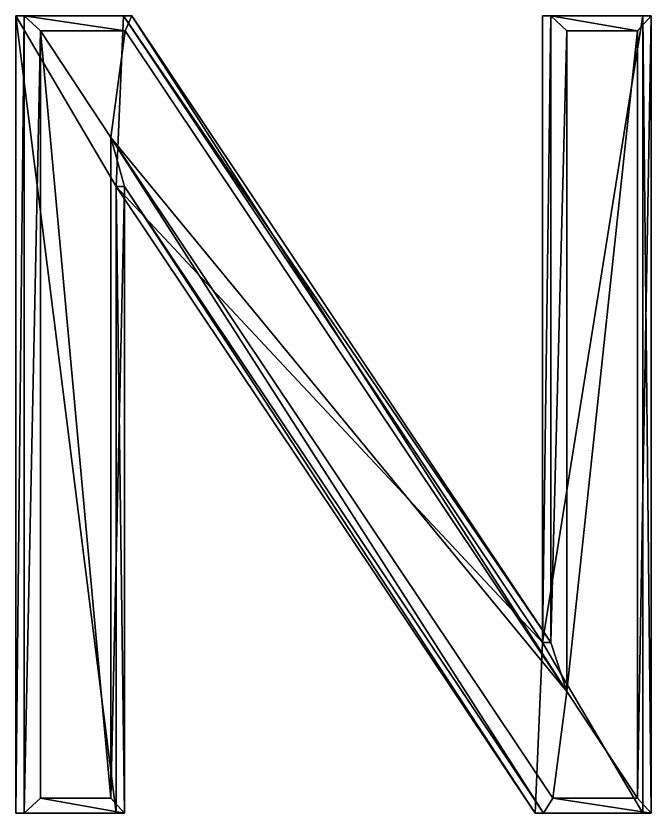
# Model space of a CAD drawing. Header units: metres. Extents: x -136 to 55, y -57 to 41.
# Drawn here: x -134.3 to -123.15, y 7.51 to 21.5 of the extents above; entities that cross this region are included whole.
import ezdxf

# ---------------------------------------------------------------- set-up
doc = ezdxf.new("R2010")
doc.units = ezdxf.units.M
doc.layers.get('0').update_dxf_attribs({"true_color": 0x57e057})

msp = doc.modelspace()

# ---------------------------------------------------------------- meshes
at = {"color": 74, "true_color": 0x58b11a}
mesh = msp.add_polyface(dxfattribs=at)
corners = [(-132.536, 7.508, 0.36), (-132.536, 18.509, 0.36), (-125.184, 7.508, -0.348), (-123.299, 7.508, -0.529), (-123.299, 21.505, -0.529), (-125.059, 21.505, -0.36), (-125.059, 10.504, -0.36), (-132.412, 21.505, 0.348), (-134.297, 21.505, 0.529), (-134.297, 7.508, 0.529), (-132.39, 7.508, 1.881), (-132.39, 18.509, 1.881), (-125.037, 7.508, 1.173), (-123.152, 7.508, 0.992), (-123.152, 21.505, 0.992), (-124.913, 21.505, 1.161), (-124.913, 10.504, 1.161), (-132.265, 21.505, 1.869), (-134.15, 21.505, 2.051), (-134.15, 7.508, 2.051), (-132.39, 7.508, 1.881), (-132.39, 18.509, 1.881), (-125.037, 7.508, 1.173), (-123.152, 7.508, 0.992), (-123.152, 21.505, 0.992), (-124.913, 21.505, 1.161), (-124.913, 10.504, 1.161), (-132.265, 21.505, 1.869), (-134.15, 21.505, 2.051), (-134.15, 7.508, 2.051), (-132.629, 7.77, 2.124), (-132.629, 19.37, 2.124), (-124.877, 7.77, 1.377), (-123.392, 7.77, 1.234), (-123.392, 21.243, 1.234), (-124.631, 21.243, 1.354), (-124.631, 9.643, 1.354), (-132.383, 21.243, 2.1), (-133.868, 21.243, 2.243), (-133.868, 7.77, 2.243)]
mesh.append_faces([[corners[k] for k in face] for face in [(8, 0, 9)]], dxfattribs={"vtx0": -1, "color": 74})
mesh.append_faces([[corners[k] for k in face] for face in [(7, 1, 8), (6, 1, 7)]], dxfattribs={"vtx0": -1, "vtx1": -1, "color": 74})
mesh.append_faces([[corners[k] for k in face] for face in [(38, 30, 31), (36, 31, 32), (36, 32, 33), (36, 33, 34), (8, 1, 0), (6, 2, 1), (6, 3, 2), (6, 4, 3)]], dxfattribs={"vtx0": -1, "vtx2": -1, "color": 74})
mesh.append_faces([[corners[k] for k in face] for face in [(0, 1, 10), (1, 2, 11), (2, 3, 12), (3, 4, 13), (4, 5, 14), (5, 6, 15), (6, 7, 16), (7, 8, 17), (8, 9, 18), (9, 0, 19), (10, 11, 20), (11, 12, 21), (12, 13, 22), (13, 14, 23), (14, 15, 24), (15, 16, 25), (16, 17, 26), (17, 18, 27), (18, 19, 28), (19, 10, 29), (20, 21, 30), (21, 22, 31), (22, 23, 32), (23, 24, 33), (24, 25, 34), (25, 26, 35), (26, 27, 36), (27, 28, 37), (28, 29, 38), (29, 20, 39), (35, 36, 34), (5, 4, 6)]], dxfattribs={"vtx1": -1, "color": 74})
mesh.append_faces([[corners[k] for k in face] for face in [(37, 38, 31), (36, 37, 31)]], dxfattribs={"vtx1": -1, "vtx2": -1, "color": 74})
mesh.append_faces([[corners[k] for k in face] for face in [(1, 11, 10), (2, 12, 11), (3, 13, 12), (4, 14, 13), (5, 15, 14), (6, 16, 15), (7, 17, 16), (8, 18, 17), (9, 19, 18), (0, 10, 19), (11, 21, 20), (12, 22, 21), (13, 23, 22), (14, 24, 23), (15, 25, 24), (16, 26, 25), (17, 27, 26), (18, 28, 27), (19, 29, 28), (10, 20, 29), (21, 31, 30), (22, 32, 31), (23, 33, 32), (24, 34, 33), (25, 35, 34), (26, 36, 35), (27, 37, 36), (28, 38, 37), (29, 39, 38), (20, 30, 39), (38, 39, 30)]], dxfattribs={"vtx2": -1, "color": 74})

doc.saveas('drawing.dxf')
